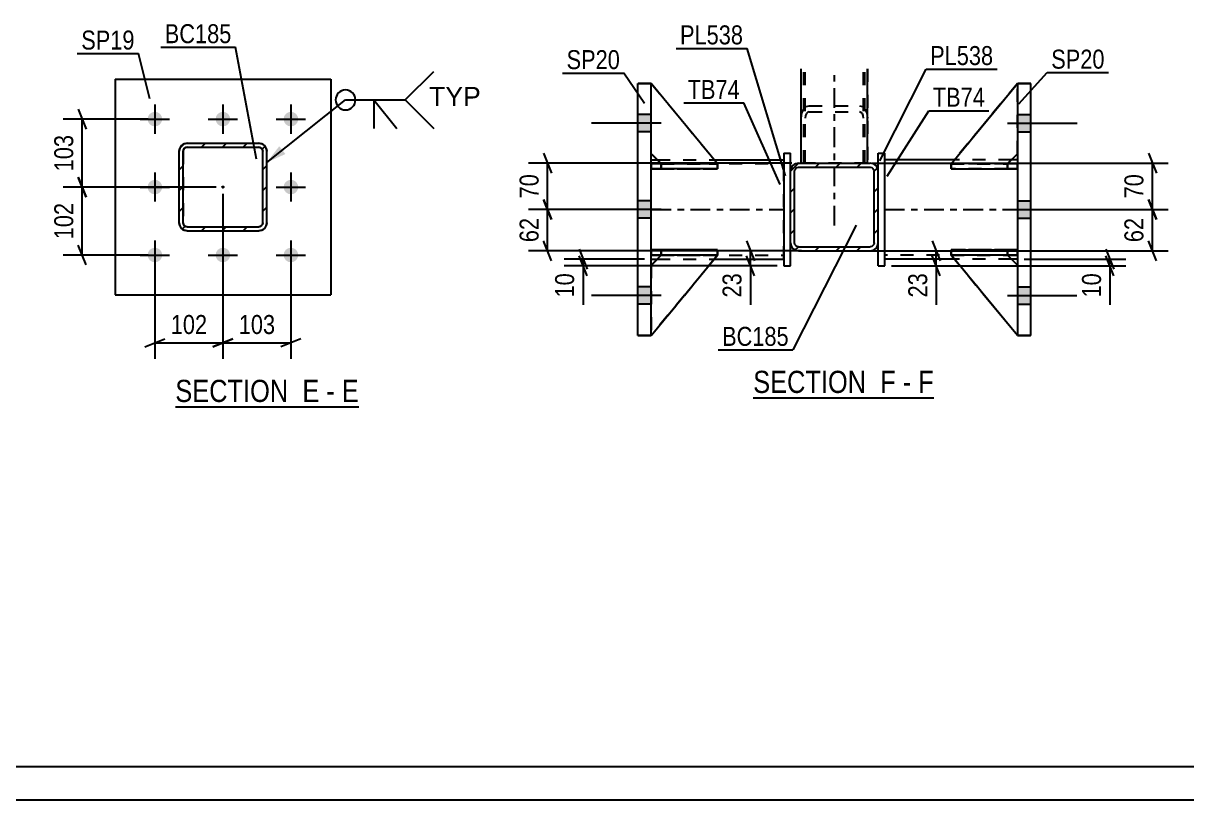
# Model space of a CAD drawing. Header units: millimetres. Extents: x -86 to 755, y -439 to 155.
# Drawn here: x 133.4 to 308.7, y -439.4 to -322.3 of the extents above; entities that cross this region are included whole.
import ezdxf

# ---------------------------------------------------------------- set-up
doc = ezdxf.new("R2010")
doc.units = ezdxf.units.MM
doc.linetypes.add('DXK_LINE_DOT2', pattern=[3.9198, 1.9599, -1.9599])
doc.linetypes.add('DXK_LINE_DOT3', pattern=[5.9187, 2.979, -0.9799, 0.9799, -0.9799])
doc.styles.add('Arial', font='ARIAL.TTF', dxfattribs={"height": 0.2})
doc.styles.add('Arial Narrow', font='ARIALN.TTF', dxfattribs={"height": 0.2})

# ---------------------------------------------------------------- blocks, each defined once
blk = doc.blocks.new('Unknown-814185138-18 - 1252')
at = {"color": 6, "linetype": 'Continuous'}
blk.add_line((243.4, -378.81), (270.61, -378.81), dxfattribs=at)
at = {"color": 0, "linetype": 'Continuous'}
for points in [[(261.5, -378.06), (261.5, -374.56), (243.4, -374.56), (243.4, -378.06)], [(264.9, -378.06), (264.9, -374.56), (262.55, -374.56), (262.55, -378.06)], [(267.22, -378.06), (267.22, -374.56), (265.95, -374.56), (265.95, -378.06)], [(270.61, -378.06), (270.61, -374.56), (268.27, -374.56), (268.27, -378.06)]]:
    blk.add_wipeout(points, dxfattribs=at)
at = {"color": 7, "linetype": 'Continuous', "style": 'Arial Narrow'}
for s, p in [('SECTION ', (243.4, -378.06)), ('F', (262.55, -378.06)), ('F', (268.27, -378.06)), ('-', (265.95, -378.06))]:
    blk.add_text(s, height=3.34, dxfattribs=at).set_placement(p)
blk = doc.blocks.new('Unknown-814185138-1135')
at = {"color": 5, "linetype": 'Continuous'}
for p, q in [((-80.91, -434.41), (750.09, -434.41)), ((-85.91, -439.41), (755.09, -439.41))]:
    blk.add_line(p, q, dxfattribs=at)
blk = doc.blocks.new('Unknown-814185138-14 - 12741')
at = {"color": 6, "linetype": 'Continuous'}
blk.add_line((156.3, -380.17), (183.94, -380.17), dxfattribs=at)
at = {"color": 0, "linetype": 'Continuous'}
for points in [[(174.4, -379.42), (174.4, -375.92), (156.3, -375.92), (156.3, -379.42)], [(178.01, -379.42), (178.01, -375.92), (175.45, -375.92), (175.45, -379.42)], [(180.34, -379.42), (180.34, -375.92), (179.06, -375.92), (179.06, -379.42)], [(183.94, -379.42), (183.94, -375.92), (181.39, -375.92), (181.39, -379.42)]]:
    blk.add_wipeout(points, dxfattribs=at)
at = {"color": 7, "linetype": 'Continuous', "style": 'Arial Narrow'}
for s, p in [('SECTION ', (156.3, -379.42)), ('E', (175.45, -379.42)), ('E', (181.39, -379.42)), ('-', (179.06, -379.42))]:
    blk.add_text(s, height=3.34, dxfattribs=at).set_placement(p)
blk = doc.blocks.new('Part-814185138-1333 - 1252')
at = {"color": 7, "linetype": 'DXK_LINE_DOT2'}
for p, q in [((283.23, -331.38), (273.23, -343.49)), ((273.23, -343.49), (283.23, -331.38)), ((283.23, -341.99), (283.23, -331.38)), ((273.23, -343.49), (281.73, -343.49)), ((273.23, -343.49), (273.23, -343.49)), ((281.73, -343.49), (273.23, -343.49)), ((281.73, -343.49), (283.23, -341.99)), ((281.73, -343.49), (283.23, -341.99)), ((281.73, -343.49), (281.73, -343.49))]:
    blk.add_line(p, q, dxfattribs=at)
blk = doc.blocks.new('Bolt-814185138-1442 - 1252')
at = {"linetype": 'Continuous'}
for points in [[(285.23, -338.68), (285.23, -336.08), (283.23, -336.08), (283.23, -338.68)], [(285.23, -338.68), (285.23, -336.08), (283.23, -336.08), (283.23, -338.68)], [(285.23, -338.68), (285.23, -336.08), (283.23, -336.08), (283.23, -338.68)], [(285.23, -351.68), (285.23, -349.08), (283.23, -349.08), (283.23, -351.68)], [(285.23, -351.68), (285.23, -349.08), (283.23, -349.08), (283.23, -351.68)], [(285.23, -364.68), (285.23, -362.08), (283.23, -362.08), (283.23, -364.68)], [(285.23, -364.68), (285.23, -362.08), (283.23, -362.08), (283.23, -364.68)], [(285.23, -364.68), (285.23, -362.08), (283.23, -362.08), (283.23, -364.68)]]:
    blk.add_hatch(color=1, dxfattribs=at).paths.add_polyline_path(points)
at = {"color": 1, "linetype": 'Continuous'}
for p, q in [((283.23, -336.08), (285.23, -336.08)), ((283.23, -336.08), (285.23, -336.08)), ((283.23, -336.08), (285.23, -336.08)), ((281.73, -337.38), (292.23, -337.38)), ((281.73, -337.38), (292.23, -337.38)), ((281.73, -337.38), (292.23, -337.38)), ((283.23, -338.68), (285.23, -338.68)), ((283.23, -338.68), (285.23, -338.68)), ((283.23, -338.68), (285.23, -338.68)), ((281.73, -350.38), (292.23, -350.38)), ((281.73, -350.38), (292.23, -350.38)), ((283.23, -349.08), (285.23, -349.08)), ((283.23, -349.08), (285.23, -349.08)), ((283.23, -351.68), (285.23, -351.68)), ((283.23, -351.68), (285.23, -351.68)), ((283.23, -362.08), (285.23, -362.08)), ((283.23, -362.08), (285.23, -362.08)), ((283.23, -362.08), (285.23, -362.08)), ((281.73, -363.38), (292.23, -363.38)), ((281.73, -363.38), (292.23, -363.38)), ((281.73, -363.38), (292.23, -363.38)), ((283.23, -364.68), (285.23, -364.68)), ((283.23, -364.68), (285.23, -364.68)), ((283.23, -364.68), (285.23, -364.68))]:
    blk.add_line(p, q, dxfattribs=at)
blk = doc.blocks.new('Part-814185138-1257 - 1252')
at = {"color": 7, "linetype": 'DXK_LINE_DOT2'}
for p, q in [((250.63, -343.42), (250.63, -329.17)), ((251.03, -343.42), (251.03, -329.17)), ((260.23, -343.42), (260.23, -329.17)), ((260.63, -329.17), (260.63, -343.42)), ((260.63, -343.42), (250.63, -343.42))]:
    blk.add_line(p, q, dxfattribs=at)
at = {"color": 7, "linetype": 'DXK_LINE_DOT3'}
blk.add_line((255.63, -352.81), (255.63, -329.17), dxfattribs=at)
blk = doc.blocks.new('Part-814185138-1329 - 1252')
at = {"color": 2, "linetype": 'Continuous'}
for p, q in [((228.03, -342.88), (228.92, -342.88)), ((237.53, -342.88), (248.03, -342.88)), ((228.03, -357.88), (228.94, -357.88)), ((237.54, -357.88), (248.03, -357.88))]:
    blk.add_line(p, q, dxfattribs=at)
at = {"color": 7, "linetype": 'DXK_LINE_DOT2'}
for p, q in [((228.03, -357.88), (228.03, -342.88)), ((228.03, -343.48), (248.03, -343.48)), ((228.92, -342.88), (237.53, -342.88)), ((248.03, -357.88), (248.03, -342.88)), ((228.03, -357.28), (248.03, -357.28)), ((228.94, -357.88), (237.54, -357.88))]:
    blk.add_line(p, q, dxfattribs=at)
at = {"color": 7, "linetype": 'DXK_LINE_DOT3'}
blk.add_line((228.03, -350.38), (248.03, -350.38), dxfattribs=at)
blk = doc.blocks.new('Part-814185138-1258 - 1252')
at = {"color": 2, "linetype": 'Continuous'}
for p, q in [((250.63, -343.42), (250.63, -329.17)), ((260.63, -343.42), (260.63, -329.17))]:
    blk.add_line(p, q, dxfattribs=at)
at = {"color": 7, "linetype": 'DXK_LINE_DOT2'}
for p, q in [((251.23, -343.42), (251.23, -329.17)), ((260.03, -343.42), (260.03, -329.17)), ((250.98, -335.29), (251.37, -334.88)), ((251.37, -334.88), (251.83, -334.74)), ((251.83, -334.74), (259.43, -334.74)), ((259.43, -334.74), (259.89, -334.88)), ((259.89, -334.88), (260.28, -335.29)), ((250.63, -336.6), (250.72, -335.89)), ((250.72, -335.89), (250.98, -335.29)), ((251.28, -336.24), (251.23, -336.6)), ((251.41, -335.94), (251.28, -336.24)), ((251.6, -335.74), (251.41, -335.94)), ((251.83, -335.67), (251.6, -335.74)), ((251.83, -335.67), (259.43, -335.67)), ((259.66, -335.74), (259.43, -335.67)), ((259.85, -335.94), (259.66, -335.74)), ((259.98, -336.24), (259.85, -335.94)), ((260.03, -336.6), (259.98, -336.24)), ((260.28, -335.29), (260.54, -335.89)), ((260.54, -335.89), (260.63, -336.6)), ((260.63, -343.42), (250.63, -343.42))]:
    blk.add_line(p, q, dxfattribs=at)
blk = doc.blocks.new('Bolt-814185138-1443 - 1252')
at = {"linetype": 'Continuous'}
for points in [[(228.03, -338.68), (228.03, -336.08), (226.03, -336.08), (226.03, -338.68)], [(228.03, -338.68), (228.03, -336.08), (226.03, -336.08), (226.03, -338.68)], [(228.03, -338.68), (228.03, -336.08), (226.03, -336.08), (226.03, -338.68)], [(228.03, -351.68), (228.03, -349.08), (226.03, -349.08), (226.03, -351.68)], [(228.03, -351.68), (228.03, -349.08), (226.03, -349.08), (226.03, -351.68)], [(228.03, -364.68), (228.03, -362.08), (226.03, -362.08), (226.03, -364.68)], [(228.03, -364.68), (228.03, -362.08), (226.03, -362.08), (226.03, -364.68)], [(228.03, -364.68), (228.03, -362.08), (226.03, -362.08), (226.03, -364.68)]]:
    blk.add_hatch(color=1, dxfattribs=at).paths.add_polyline_path(points)
at = {"color": 1, "linetype": 'Continuous'}
for p, q in [((228.03, -336.08), (226.03, -336.08)), ((228.03, -336.08), (226.03, -336.08)), ((228.03, -336.08), (226.03, -336.08)), ((229.53, -337.38), (219.03, -337.38)), ((229.53, -337.38), (219.03, -337.38)), ((229.53, -337.38), (219.03, -337.38)), ((228.03, -338.68), (226.03, -338.68)), ((228.03, -338.68), (226.03, -338.68)), ((228.03, -338.68), (226.03, -338.68)), ((229.53, -350.38), (219.03, -350.38)), ((229.53, -350.38), (219.03, -350.38)), ((228.03, -349.08), (226.03, -349.08)), ((228.03, -349.08), (226.03, -349.08)), ((228.03, -351.68), (226.03, -351.68)), ((228.03, -351.68), (226.03, -351.68)), ((228.03, -362.08), (226.03, -362.08)), ((228.03, -362.08), (226.03, -362.08)), ((228.03, -362.08), (226.03, -362.08)), ((229.53, -363.38), (219.03, -363.38)), ((229.53, -363.38), (219.03, -363.38)), ((229.53, -363.38), (219.03, -363.38)), ((228.03, -364.68), (226.03, -364.68)), ((228.03, -364.68), (226.03, -364.68)), ((228.03, -364.68), (226.03, -364.68))]:
    blk.add_line(p, q, dxfattribs=at)
blk = doc.blocks.new('Part-814185138-1283 - 1252')
at = {"linetype": 'Continuous'}
h = blk.add_hatch(dxfattribs=at)
h.set_pattern_fill('', scale=0.7, style=0, pattern_type=0)
h.set_pattern_definition([(45, (250.2302, -343.4165), (-1.57154, 1.57154), [])])
h.paths.add_polyline_path([(261.03, -343.42), (250.23, -343.42), (249.77, -343.51), (249.38, -343.77), (249.12, -344.16), (249.03, -344.62), (249.03, -355.42), (249.12, -355.88), (249.38, -356.27), (249.77, -356.53), (250.23, -356.62), (261.03, -356.62), (261.49, -356.53), (261.88, -356.27), (262.14, -355.88), (262.23, -355.42), (262.23, -344.62), (262.14, -344.16), (261.88, -343.77), (261.49, -343.51)])
h.paths.add_polyline_path([(261.58, -344.39), (261.63, -344.62), (261.63, -355.42), (261.58, -355.65), (261.45, -355.84), (261.26, -355.97), (261.03, -356.02), (250.23, -356.02), (250, -355.97), (249.81, -355.84), (249.68, -355.65), (249.63, -355.42), (249.63, -344.62), (249.68, -344.39), (249.81, -344.19), (250, -344.06), (250.23, -344.02), (261.03, -344.02), (261.26, -344.06), (261.45, -344.19)])
at = {"color": 2, "linetype": 'Continuous'}
for p, q in [((250.23, -343.42), (249.77, -343.51)), ((250.23, -343.42), (250.23, -343.42)), ((250.23, -343.42), (261.03, -343.42)), ((261.03, -343.42), (261.03, -343.42)), ((261.49, -343.51), (261.03, -343.42)), ((249.12, -344.16), (249.03, -344.62)), ((249.03, -344.62), (249.03, -344.62)), ((249.03, -355.42), (249.03, -344.62)), ((249.63, -344.62), (249.68, -344.39)), ((249.63, -344.62), (249.63, -344.62)), ((249.63, -355.42), (249.63, -344.62)), ((249.68, -344.39), (249.81, -344.19)), ((249.81, -344.19), (250, -344.06)), ((250, -344.06), (250.23, -344.02)), ((250.23, -344.02), (250.23, -344.02)), ((250.23, -344.02), (261.03, -344.02)), ((261.03, -344.02), (261.03, -344.02)), ((261.03, -344.02), (261.26, -344.06)), ((261.26, -344.06), (261.45, -344.19)), ((261.45, -344.19), (261.58, -344.39)), ((261.58, -344.39), (261.63, -344.62)), ((261.63, -344.62), (261.63, -344.62)), ((261.63, -355.42), (261.63, -344.62)), ((262.23, -344.62), (262.14, -344.16)), ((262.23, -344.62), (262.23, -344.62)), ((262.23, -355.42), (262.23, -344.62)), ((249.03, -355.42), (249.03, -355.42)), ((249.03, -355.42), (249.12, -355.88)), ((249.63, -355.42), (249.63, -355.42)), ((249.68, -355.65), (249.63, -355.42)), ((249.81, -355.84), (249.68, -355.65)), ((250, -355.97), (249.81, -355.84)), ((250.23, -356.02), (250, -355.97)), ((261.26, -355.97), (261.03, -356.02)), ((261.45, -355.84), (261.26, -355.97)), ((261.58, -355.65), (261.45, -355.84)), ((261.63, -355.42), (261.58, -355.65)), ((261.63, -355.42), (261.63, -355.42)), ((262.14, -355.88), (262.23, -355.42)), ((262.23, -355.42), (262.23, -355.42)), ((249.77, -356.53), (250.23, -356.62)), ((250.23, -356.02), (250.23, -356.02)), ((250.23, -356.02), (261.03, -356.02)), ((250.23, -356.62), (250.23, -356.62)), ((250.23, -356.62), (261.03, -356.62)), ((261.03, -356.02), (261.03, -356.02)), ((261.03, -356.62), (261.49, -356.53)), ((261.03, -356.62), (261.03, -356.62))]:
    blk.add_line(p, q, dxfattribs=at)
at = {"color": 7, "linetype": 'DXK_LINE_DOT3'}
blk.add_line((255.63, -350.02), (255.63, -350.02), dxfattribs=at)
at = {"color": 2, "linetype": 'Continuous'}
for centre, start, end in [((250.23, -344.62), 112.5, 157.5), ((261.03, -344.62), 22.5, 67.5), ((250.23, -355.42), 202.5, 247.5), ((261.03, -355.42), 292.5, 337.5)]:
    blk.add_arc(centre, 1.2, start, end, dxfattribs=at)
blk = doc.blocks.new('Part-814185138-1304 - 1252')
at = {"color": 2, "linetype": 'Continuous'}
for p, q in [((273.73, -342.88), (263.23, -342.88)), ((283.23, -342.88), (282.34, -342.88)), ((273.72, -357.88), (263.23, -357.88)), ((283.23, -357.88), (282.32, -357.88))]:
    blk.add_line(p, q, dxfattribs=at)
at = {"color": 7, "linetype": 'DXK_LINE_DOT2'}
for p, q in [((263.23, -357.88), (263.23, -342.88)), ((283.23, -343.48), (263.23, -343.48)), ((282.34, -342.88), (273.73, -342.88)), ((283.23, -342.88), (283.23, -357.88)), ((283.23, -357.28), (263.23, -357.28)), ((282.32, -357.88), (273.72, -357.88))]:
    blk.add_line(p, q, dxfattribs=at)
at = {"color": 7, "linetype": 'DXK_LINE_DOT3'}
blk.add_line((263.23, -350.38), (283.23, -350.38), dxfattribs=at)
blk = doc.blocks.new('Part-814185138-1319 - 1252')
at = {"color": 2, "linetype": 'Continuous'}
for p, q in [((262.23, -341.88), (263.23, -341.88)), ((262.23, -344.62), (262.23, -341.88)), ((263.23, -358.88), (263.23, -341.88)), ((262.23, -358.88), (262.23, -355.42)), ((262.23, -358.88), (263.23, -358.88))]:
    blk.add_line(p, q, dxfattribs=at)
at = {"color": 7, "linetype": 'DXK_LINE_DOT2'}
for p, q in [((262.23, -341.88), (263.23, -341.88)), ((262.23, -355.42), (262.23, -344.62)), ((262.23, -358.88), (263.23, -358.88))]:
    blk.add_line(p, q, dxfattribs=at)
blk = doc.blocks.new('Part-814185138-1324 - 1252')
at = {"color": 2, "linetype": 'Continuous'}
for p, q in [((248.03, -341.88), (249.03, -341.88)), ((248.03, -341.88), (248.03, -358.88)), ((249.03, -344.62), (249.03, -341.88)), ((249.03, -358.88), (249.03, -355.42)), ((248.03, -358.88), (249.03, -358.88))]:
    blk.add_line(p, q, dxfattribs=at)
at = {"color": 7, "linetype": 'DXK_LINE_DOT2'}
for p, q in [((248.03, -341.88), (249.03, -341.88)), ((249.03, -355.42), (249.03, -344.62)), ((248.03, -358.88), (249.03, -358.88))]:
    blk.add_line(p, q, dxfattribs=at)
blk = doc.blocks.new('Part-814185138-1330 - 1252')
at = {"color": 2, "linetype": 'Continuous'}
for p, q in [((273.23, -357.29), (273.23, -357.29)), ((281.73, -357.29), (273.23, -357.29)), ((283.23, -369.38), (273.23, -357.29)), ((281.73, -357.29), (281.73, -357.29)), ((281.73, -357.29), (283.23, -358.79))]:
    blk.add_line(p, q, dxfattribs=at)
at = {"color": 7, "linetype": 'DXK_LINE_DOT2'}
for p, q in [((273.23, -357.29), (281.73, -357.29)), ((283.23, -369.38), (273.23, -357.29)), ((281.73, -357.29), (283.23, -358.79)), ((283.23, -358.79), (283.23, -369.38))]:
    blk.add_line(p, q, dxfattribs=at)
blk = doc.blocks.new('Part-814185138-1331 - 1252')
at = {"color": 7, "linetype": 'DXK_LINE_DOT2'}
for p, q in [((273.23, -357.29), (281.73, -357.29)), ((283.23, -369.38), (273.23, -357.29)), ((273.23, -357.29), (273.23, -357.29)), ((281.73, -357.29), (273.23, -357.29)), ((273.23, -357.29), (283.23, -369.38)), ((281.73, -357.29), (283.23, -358.79)), ((281.73, -357.29), (281.73, -357.29)), ((283.23, -358.79), (281.73, -357.29)), ((283.23, -358.79), (283.23, -369.38))]:
    blk.add_line(p, q, dxfattribs=at)
blk = doc.blocks.new('Part-814185138-1332 - 1252')
at = {"color": 2, "linetype": 'Continuous'}
for p, q in [((273.23, -343.49), (283.23, -331.38)), ((283.23, -331.38), (283.23, -331.38)), ((274.48, -343.49), (273.23, -343.49)), ((273.23, -343.49), (273.23, -343.49)), ((281.74, -343.48), (283.23, -341.99))]:
    blk.add_line(p, q, dxfattribs=at)
at = {"color": 7, "linetype": 'DXK_LINE_DOT2'}
for p, q in [((283.23, -331.38), (273.23, -343.49)), ((283.23, -331.38), (283.23, -331.38)), ((283.23, -341.99), (283.23, -331.38)), ((281.73, -343.49), (273.23, -343.49)), ((281.73, -343.49), (274.48, -343.49)), ((281.73, -343.49), (283.23, -341.99)), ((281.73, -343.49), (281.74, -343.48)), ((281.73, -343.49), (281.73, -343.49))]:
    blk.add_line(p, q, dxfattribs=at)
blk = doc.blocks.new('Part-814185138-1334 - 1252')
at = {"color": 7, "linetype": 'DXK_LINE_DOT2'}
for p, q in [((273.23, -357.28), (273.23, -356.48)), ((273.23, -356.48), (281.73, -356.48)), ((283.23, -356.48), (273.23, -356.48)), ((281.73, -357.28), (273.23, -357.28)), ((273.23, -357.28), (283.23, -357.28)), ((281.73, -357.28), (281.73, -356.48)), ((281.73, -356.48), (283.23, -356.48)), ((283.23, -357.28), (281.73, -357.28)), ((283.23, -357.28), (283.23, -356.48)), ((283.23, -357.28), (283.23, -356.48)), ((283.23, -356.48), (283.23, -356.48)), ((283.23, -357.28), (283.23, -357.28))]:
    blk.add_line(p, q, dxfattribs=at)
blk = doc.blocks.new('Part-814185138-1335 - 1252')
at = {"color": 7, "linetype": 'DXK_LINE_DOT2'}
for p, q in [((273.23, -344.28), (273.23, -343.48)), ((273.23, -343.48), (281.73, -343.48)), ((283.23, -343.48), (273.23, -343.48)), ((281.73, -344.28), (281.73, -343.48)), ((281.73, -343.48), (283.23, -343.48)), ((283.23, -344.28), (283.23, -343.48)), ((283.23, -344.28), (283.23, -343.48)), ((283.23, -343.48), (283.23, -343.48)), ((281.73, -344.28), (273.23, -344.28)), ((273.23, -344.28), (283.23, -344.28)), ((283.23, -344.28), (281.73, -344.28)), ((283.23, -344.28), (283.23, -344.28))]:
    blk.add_line(p, q, dxfattribs=at)
blk = doc.blocks.new('Part-814185138-1336 - 1252')
at = {"color": 2, "linetype": 'Continuous'}
for p, q in [((273.23, -356.48), (283.23, -356.48)), ((273.23, -356.48), (273.23, -357.28)), ((283.23, -357.28), (273.23, -357.28)), ((283.23, -356.48), (283.23, -356.48)), ((283.23, -357.28), (283.23, -356.48))]:
    blk.add_line(p, q, dxfattribs=at)
at = {"color": 7, "linetype": 'DXK_LINE_DOT2'}
for p, q in [((281.73, -356.48), (273.23, -356.48)), ((273.23, -357.28), (281.73, -357.28)), ((283.23, -356.48), (281.73, -356.48)), ((281.73, -356.48), (281.73, -357.28)), ((281.73, -357.28), (283.23, -357.28)), ((283.23, -356.48), (283.23, -356.48))]:
    blk.add_line(p, q, dxfattribs=at)
blk = doc.blocks.new('Part-814185138-1337 - 1252')
at = {"color": 2, "linetype": 'Continuous'}
for p, q in [((273.24, -343.48), (273.23, -343.48)), ((273.23, -343.48), (273.23, -344.28)), ((283.23, -343.48), (274.48, -343.48)), ((283.23, -343.48), (283.23, -343.48)), ((283.23, -343.48), (283.23, -344.28)), ((273.23, -344.28), (283.23, -344.28))]:
    blk.add_line(p, q, dxfattribs=at)
at = {"color": 7, "linetype": 'DXK_LINE_DOT2'}
for p, q in [((274.48, -343.48), (273.24, -343.48)), ((281.73, -343.48), (273.24, -343.48)), ((281.73, -343.48), (283.23, -343.48)), ((281.73, -343.48), (281.73, -344.28)), ((283.23, -343.48), (283.23, -343.48)), ((273.23, -344.28), (281.73, -344.28)), ((281.73, -344.28), (283.23, -344.28))]:
    blk.add_line(p, q, dxfattribs=at)
blk = doc.blocks.new('Part-814185138-1338 - 1252')
at = {"color": 2, "linetype": 'Continuous'}
for p, q in [((229.53, -357.29), (228.03, -358.79)), ((228.03, -369.38), (238.03, -357.29)), ((238.03, -357.29), (229.53, -357.29)), ((229.53, -357.29), (229.53, -357.29)), ((238.03, -357.29), (238.03, -357.29))]:
    blk.add_line(p, q, dxfattribs=at)
at = {"color": 7, "linetype": 'DXK_LINE_DOT2'}
for p, q in [((228.03, -358.79), (229.53, -357.29)), ((228.03, -369.38), (238.03, -357.29)), ((229.53, -357.29), (238.03, -357.29)), ((228.03, -358.79), (228.03, -369.38))]:
    blk.add_line(p, q, dxfattribs=at)
blk = doc.blocks.new('Part-814185138-1339 - 1252')
at = {"color": 7, "linetype": 'DXK_LINE_DOT2'}
for p, q in [((229.53, -357.29), (228.03, -358.79)), ((228.03, -369.38), (238.03, -357.29)), ((228.03, -358.79), (229.53, -357.29)), ((238.03, -357.29), (228.03, -369.38)), ((238.03, -357.29), (229.53, -357.29)), ((229.53, -357.29), (229.53, -357.29)), ((229.53, -357.29), (238.03, -357.29)), ((238.03, -357.29), (238.03, -357.29)), ((228.03, -358.79), (228.03, -369.38))]:
    blk.add_line(p, q, dxfattribs=at)
blk = doc.blocks.new('Part-814185138-1340 - 1252')
at = {"color": 2, "linetype": 'Continuous'}
for p, q in [((228.03, -331.38), (228.03, -331.38)), ((238.03, -343.49), (228.03, -331.38)), ((229.52, -343.48), (228.03, -341.99)), ((236.78, -343.49), (238.03, -343.49)), ((238.03, -343.49), (238.03, -343.49))]:
    blk.add_line(p, q, dxfattribs=at)
at = {"color": 7, "linetype": 'DXK_LINE_DOT2'}
for p, q in [((228.03, -331.38), (238.03, -343.49)), ((228.03, -331.38), (228.03, -331.38)), ((228.03, -341.99), (228.03, -331.38)), ((229.53, -343.49), (228.03, -341.99)), ((229.53, -343.49), (229.52, -343.48)), ((238.03, -343.49), (229.53, -343.49)), ((229.53, -343.49), (229.53, -343.49)), ((229.53, -343.49), (236.78, -343.49))]:
    blk.add_line(p, q, dxfattribs=at)
blk = doc.blocks.new('Part-814185138-1341 - 1252')
at = {"color": 7, "linetype": 'DXK_LINE_DOT2'}
for p, q in [((228.03, -341.99), (228.03, -331.38)), ((228.03, -331.38), (238.03, -343.49)), ((228.03, -331.38), (238.03, -343.49)), ((229.53, -343.49), (228.03, -341.99)), ((229.53, -343.49), (228.03, -341.99)), ((238.03, -343.49), (229.53, -343.49)), ((229.53, -343.49), (229.53, -343.49)), ((229.53, -343.49), (238.03, -343.49)), ((238.03, -343.49), (238.03, -343.49))]:
    blk.add_line(p, q, dxfattribs=at)
blk = doc.blocks.new('Part-814185138-1342 - 1252')
at = {"color": 7, "linetype": 'DXK_LINE_DOT2'}
for p, q in [((228.03, -356.48), (229.53, -356.48)), ((238.03, -356.48), (228.03, -356.48)), ((228.03, -356.48), (228.03, -356.48)), ((228.03, -356.48), (228.03, -357.28)), ((228.03, -356.48), (228.03, -357.28)), ((229.53, -357.28), (228.03, -357.28)), ((228.03, -357.28), (238.03, -357.28)), ((228.03, -357.28), (228.03, -357.28)), ((229.53, -356.48), (238.03, -356.48)), ((229.53, -356.48), (229.53, -357.28)), ((238.03, -357.28), (229.53, -357.28)), ((238.03, -356.48), (238.03, -357.28))]:
    blk.add_line(p, q, dxfattribs=at)
blk = doc.blocks.new('Part-814185138-1343 - 1252')
at = {"color": 7, "linetype": 'DXK_LINE_DOT2'}
for p, q in [((228.03, -343.48), (229.53, -343.48)), ((238.03, -343.48), (228.03, -343.48)), ((228.03, -343.48), (228.03, -343.48)), ((228.03, -343.48), (228.03, -344.28)), ((228.03, -343.48), (228.03, -344.28)), ((229.53, -343.48), (238.03, -343.48)), ((229.53, -343.48), (229.53, -344.28)), ((238.03, -343.48), (238.03, -344.28)), ((229.53, -344.28), (228.03, -344.28)), ((228.03, -344.28), (238.03, -344.28)), ((228.03, -344.28), (228.03, -344.28)), ((238.03, -344.28), (229.53, -344.28))]:
    blk.add_line(p, q, dxfattribs=at)
blk = doc.blocks.new('Part-814185138-1344 - 1252')
at = {"color": 2, "linetype": 'Continuous'}
for p, q in [((228.03, -357.28), (228.03, -356.48)), ((238.03, -356.48), (228.03, -356.48)), ((238.03, -357.28), (228.03, -357.28)), ((228.03, -357.28), (228.03, -357.28)), ((238.03, -357.28), (238.03, -356.48))]:
    blk.add_line(p, q, dxfattribs=at)
at = {"color": 7, "linetype": 'DXK_LINE_DOT2'}
for p, q in [((229.53, -356.48), (228.03, -356.48)), ((228.03, -357.28), (229.53, -357.28)), ((229.53, -357.28), (229.53, -356.48)), ((238.03, -356.48), (229.53, -356.48)), ((229.53, -357.28), (238.03, -357.28))]:
    blk.add_line(p, q, dxfattribs=at)
blk = doc.blocks.new('Part-814185138-1345 - 1252')
at = {"color": 2, "linetype": 'Continuous'}
for p, q in [((228.03, -344.28), (228.03, -343.48)), ((228.03, -343.48), (236.78, -343.48)), ((238.03, -343.48), (238.02, -343.48)), ((238.03, -344.28), (238.03, -343.48)), ((238.03, -344.28), (228.03, -344.28)), ((228.03, -344.28), (228.03, -344.28))]:
    blk.add_line(p, q, dxfattribs=at)
at = {"color": 7, "linetype": 'DXK_LINE_DOT2'}
for p, q in [((229.53, -343.48), (228.03, -343.48)), ((229.53, -344.28), (229.53, -343.48)), ((229.53, -343.48), (238.02, -343.48)), ((228.03, -344.28), (229.53, -344.28)), ((229.53, -344.28), (238.03, -344.28))]:
    blk.add_line(p, q, dxfattribs=at)
blk = doc.blocks.new('Part-814185138-1360 - 1252')
at = {"color": 2, "linetype": 'Continuous'}
for p, q in [((283.23, -331.38), (285.23, -331.38)), ((283.23, -331.38), (283.23, -331.38)), ((283.23, -331.38), (283.23, -369.38)), ((285.23, -331.38), (285.23, -331.38)), ((285.23, -369.38), (285.23, -331.38)), ((285.23, -369.38), (283.23, -369.38))]:
    blk.add_line(p, q, dxfattribs=at)
at = {"color": 7, "linetype": 'DXK_LINE_DOT2'}
for p, q in [((285.23, -331.38), (283.23, -331.38)), ((283.23, -369.38), (283.23, -369.38)), ((283.23, -369.38), (285.23, -369.38)), ((285.23, -369.38), (285.23, -369.38))]:
    blk.add_line(p, q, dxfattribs=at)
blk = doc.blocks.new('Part-814185138-1365 - 1252')
at = {"color": 2, "linetype": 'Continuous'}
for p, q in [((226.03, -331.38), (226.03, -331.38)), ((226.03, -331.38), (228.03, -331.38)), ((226.03, -369.38), (226.03, -331.38)), ((228.03, -331.38), (228.03, -331.38)), ((228.03, -369.38), (228.03, -331.38)), ((228.03, -369.38), (226.03, -369.38))]:
    blk.add_line(p, q, dxfattribs=at)
at = {"color": 7, "linetype": 'DXK_LINE_DOT2'}
for p, q in [((228.03, -331.38), (226.03, -331.38)), ((226.03, -369.38), (226.03, -369.38)), ((226.03, -369.38), (228.03, -369.38)), ((228.03, -369.38), (228.03, -369.38))]:
    blk.add_line(p, q, dxfattribs=at)
blk = doc.blocks.new('Bolt-814185138-12862 - 12741')
at = {"linetype": 'Continuous'}
for points in [[(153.22, -335.66, -1), (153.22, -337.86, -1)], [(163.47, -335.66, -1), (163.47, -337.86, -1)], [(173.72, -335.66, -1), (173.72, -337.86, -1)], [(153.22, -345.91, -1), (153.22, -348.11, -1)], [(173.72, -345.91, -1), (173.72, -348.11, -1)], [(153.22, -356.16, -1), (153.22, -358.36, -1)], [(163.47, -356.16, -1), (163.47, -358.36, -1)], [(173.72, -356.16, -1), (173.72, -358.36, -1)]]:
    blk.add_hatch(color=1, dxfattribs=at).paths.add_polyline_path(points)
at = {"color": 1, "linetype": 'Continuous'}
for p, q in [((153.22, -334.56), (153.22, -338.96)), ((163.47, -334.56), (163.47, -338.96)), ((173.72, -334.56), (173.72, -338.96)), ((151.02, -336.76), (155.42, -336.76)), ((161.27, -336.76), (165.67, -336.76)), ((171.52, -336.76), (175.92, -336.76)), ((153.22, -344.81), (153.22, -349.21)), ((173.72, -344.81), (173.72, -349.21)), ((151.02, -347.01), (155.42, -347.01)), ((171.52, -347.01), (175.92, -347.01)), ((153.22, -355.06), (153.22, -359.46)), ((163.47, -355.06), (163.47, -359.46)), ((173.72, -355.06), (173.72, -359.46)), ((151.02, -357.26), (155.42, -357.26)), ((161.27, -357.26), (165.67, -357.26)), ((171.52, -357.26), (175.92, -357.26))]:
    blk.add_line(p, q, dxfattribs=at)
blk = doc.blocks.new('Part-814185138-12755 - 12741')
at = {"linetype": 'Continuous'}
h = blk.add_hatch(dxfattribs=at)
h.set_pattern_fill('', scale=0.7, style=0, pattern_type=0)
h.set_pattern_definition([(45, (157.6153, -340.501), (-1.57154, 1.57154), [])])
h.paths.add_polyline_path([(158.07, -340.41), (157.62, -340.5), (157.23, -340.76), (156.97, -341.15), (156.87, -341.61), (156.87, -352.41), (156.97, -352.87), (157.23, -353.26), (157.62, -353.52), (158.07, -353.61), (168.87, -353.61), (169.33, -353.52), (169.72, -353.26), (169.98, -352.87), (170.07, -352.41), (170.07, -341.61), (169.98, -341.15), (169.72, -340.76), (169.33, -340.5), (168.87, -340.41)])
h.paths.add_polyline_path([(168.87, -341.01), (169.1, -341.06), (169.3, -341.19), (169.43, -341.38), (169.47, -341.61), (169.47, -352.41), (169.43, -352.64), (169.3, -352.83), (169.1, -352.96), (168.87, -353.01), (158.07, -353.01), (157.84, -352.96), (157.65, -352.83), (157.52, -352.64), (157.47, -352.41), (157.47, -341.61), (157.52, -341.38), (157.65, -341.19), (157.84, -341.06), (158.07, -341.01)])
blk.add_hatch(color=30, dxfattribs=at).paths.add_polyline_path([(163.47, -347.11, -1), (163.47, -346.91, -1)])
at = {"color": 7, "linetype": 'DXK_LINE_DOT2'}
for p, q in [((156.87, -341.61), (156.97, -341.15)), ((156.87, -352.41), (156.87, -341.61)), ((157.52, -341.38), (157.47, -341.61)), ((157.47, -341.61), (157.47, -352.41)), ((157.65, -341.19), (157.52, -341.38)), ((157.62, -340.5), (158.07, -340.41)), ((157.84, -341.06), (157.65, -341.19)), ((158.07, -341.01), (157.84, -341.06)), ((158.07, -340.41), (168.87, -340.41)), ((158.07, -341.01), (168.87, -341.01)), ((168.87, -340.41), (169.33, -340.5)), ((169.1, -341.06), (168.87, -341.01)), ((169.3, -341.19), (169.1, -341.06)), ((169.43, -341.38), (169.3, -341.19)), ((169.47, -341.61), (169.43, -341.38)), ((169.47, -352.41), (169.47, -341.61)), ((169.98, -341.15), (170.07, -341.61)), ((170.07, -352.41), (170.07, -341.61)), ((156.97, -352.87), (156.87, -352.41)), ((157.47, -352.41), (157.52, -352.64)), ((169.43, -352.64), (169.47, -352.41)), ((170.07, -352.41), (169.98, -352.87)), ((157.52, -352.64), (157.65, -352.83)), ((158.07, -353.61), (157.62, -353.52)), ((157.65, -352.83), (157.84, -352.96)), ((157.84, -352.96), (158.07, -353.01)), ((158.07, -353.01), (168.87, -353.01)), ((158.07, -353.61), (168.87, -353.61)), ((168.87, -353.01), (169.1, -352.96)), ((169.33, -353.52), (168.87, -353.61)), ((169.1, -352.96), (169.3, -352.83)), ((169.3, -352.83), (169.43, -352.64))]:
    blk.add_line(p, q, dxfattribs=at)
at = {"color": 2, "linetype": 'Continuous'}
for p, q in [((156.97, -341.15), (156.87, -341.61)), ((156.87, -352.41), (156.87, -341.61)), ((157.47, -341.61), (157.52, -341.38)), ((157.47, -352.41), (157.47, -341.61)), ((157.52, -341.38), (157.65, -341.19)), ((158.07, -340.41), (157.62, -340.5)), ((157.65, -341.19), (157.84, -341.06)), ((157.84, -341.06), (158.07, -341.01)), ((158.07, -340.41), (168.87, -340.41)), ((158.07, -341.01), (168.87, -341.01)), ((169.33, -340.5), (168.87, -340.41)), ((168.87, -341.01), (169.1, -341.06)), ((169.1, -341.06), (169.3, -341.19)), ((169.3, -341.19), (169.43, -341.38)), ((169.43, -341.38), (169.47, -341.61)), ((169.47, -352.41), (169.47, -341.61)), ((170.07, -341.61), (169.98, -341.15)), ((170.07, -352.41), (170.07, -341.61)), ((156.87, -352.41), (156.97, -352.87)), ((157.52, -352.64), (157.47, -352.41)), ((169.47, -352.41), (169.43, -352.64)), ((169.98, -352.87), (170.07, -352.41)), ((157.65, -352.83), (157.52, -352.64)), ((157.62, -353.52), (158.07, -353.61)), ((157.84, -352.96), (157.65, -352.83)), ((158.07, -353.01), (157.84, -352.96)), ((158.07, -353.01), (168.87, -353.01)), ((158.07, -353.61), (168.87, -353.61)), ((169.1, -352.96), (168.87, -353.01)), ((168.87, -353.61), (169.33, -353.52)), ((169.3, -352.83), (169.1, -352.96)), ((169.43, -352.64), (169.3, -352.83))]:
    blk.add_line(p, q, dxfattribs=at)
at = {"color": 7, "linetype": 'DXK_LINE_DOT3'}
blk.add_line((163.47, -347.01), (163.47, -347.01), dxfattribs=at)
at = {"color": 30, "linetype": 'DXK_LINE_DOT3'}
blk.add_line((163.47, -347.01), (163.47, -347.01), dxfattribs=at)
at = {"color": 30, "linetype": 'Continuous'}
blk.add_circle((163.47, -347.01), 0.1, dxfattribs=at)
at = {"color": 7, "linetype": 'DXK_LINE_DOT2'}
for centre, start, end in [((158.07, -341.61), 112.5, 157.5), ((168.87, -341.61), 22.5, 67.5), ((158.07, -352.41), 202.5, 247.5), ((168.87, -352.41), 292.5, 337.5)]:
    blk.add_arc(centre, 1.2, start, end, dxfattribs=at)
at = {"color": 2, "linetype": 'Continuous'}
for centre, start, end in [((158.07, -341.61), 112.5, 157.5), ((168.87, -341.61), 22.5, 67.5), ((158.07, -352.41), 202.5, 247.5), ((168.87, -352.41), 292.5, 337.5)]:
    blk.add_arc(centre, 1.2, start, end, dxfattribs=at)
blk = doc.blocks.new('Part-814185138-12758 - 12741')
at = {"color": 2, "linetype": 'Continuous'}
for p, q in [((147.22, -330.76), (147.22, -363.26)), ((147.22, -330.76), (179.72, -330.76)), ((179.72, -330.76), (179.72, -363.26)), ((147.22, -363.26), (179.72, -363.26))]:
    blk.add_line(p, q, dxfattribs=at)
blk = doc.blocks.new('StraightDimension-814185138-1550 - 1252')
at = {"color": 7, "linetype": 'Continuous'}
for p, q in [((302.96, -341.92), (304.16, -344.92)), ((261.31, -343.42), (305.96, -343.42)), ((303.56, -350.38), (303.56, -343.42)), ((304.16, -351.88), (302.96, -348.88)), ((291.01, -350.38), (305.96, -350.38))]:
    blk.add_line(p, q, dxfattribs=at)
at = {"color": 0}
blk.add_wipeout([(302.81, -344.47), (298.61, -344.47), (298.61, -349.32), (302.81, -349.32)], dxfattribs=at)
at = {"color": 3, "style": 'Arial Narrow'}
blk.add_text('70', height=2.863, rotation=90.0002, dxfattribs=at).set_placement((302.21, -348.72))
blk = doc.blocks.new('StraightDimension-814185138-1577 - 1252')
at = {"color": 7, "linetype": 'Continuous'}
for p, q in [((217.15, -356.38), (218.35, -359.38)), ((218.35, -360.38), (217.15, -357.38)), ((227.03, -357.88), (214.9, -357.88)), ((247.03, -358.88), (214.9, -358.88)), ((217.75, -358.88), (217.75, -357.88))]:
    blk.add_line(p, q, dxfattribs=at)
at = {"color": 0}
blk.add_wipeout([(217, -359.4), (212.8, -359.4), (212.8, -364.26), (217, -364.26)], dxfattribs=at)
at = {"color": 7, "linetype": 'Continuous'}
blk.add_line((217.75, -358.88), (217.75, -364.78), dxfattribs=at)
blk.add_line((217.75, -358.88), (217.75, -364.78), dxfattribs=at)
at = {"color": 3, "style": 'Arial Narrow'}
blk.add_text('10', height=2.863, rotation=90.0002, dxfattribs=at).set_placement((216.4, -363.66))
blk = doc.blocks.new('StraightDimension-814185138-1496 - 1252')
at = {"color": 7, "linetype": 'Continuous'}
for p, q in [((211.8, -348.88), (213, -351.88)), ((219.78, -350.38), (209.55, -350.38)), ((212.4, -356.62), (212.4, -350.38)), ((213, -358.12), (211.8, -355.12)), ((249.23, -356.62), (209.55, -356.62))]:
    blk.add_line(p, q, dxfattribs=at)
at = {"color": 0}
blk.add_wipeout([(211.65, -351.07), (207.45, -351.07), (207.45, -355.92), (211.65, -355.92)], dxfattribs=at)
at = {"color": 3, "style": 'Arial Narrow'}
blk.add_text('62', height=2.863, rotation=90.0002, dxfattribs=at).set_placement((211.05, -355.32))
blk = doc.blocks.new('StraightDimension-814185138-1526 - 1252')
at = {"color": 7, "linetype": 'Continuous'}
for p, q in [((270.38, -355.12), (271.58, -358.12)), ((260.77, -356.62), (273.38, -356.62)), ((271.58, -360.38), (270.38, -357.38)), ((270.98, -358.88), (270.98, -356.62)), ((264.23, -358.88), (273.38, -358.88))]:
    blk.add_line(p, q, dxfattribs=at)
at = {"color": 0}
blk.add_wipeout([(270.23, -359.4), (266.03, -359.4), (266.03, -364.26), (270.23, -364.26)], dxfattribs=at)
at = {"color": 7, "linetype": 'Continuous'}
blk.add_line((270.98, -358.88), (270.98, -364.78), dxfattribs=at)
blk.add_line((270.98, -358.88), (270.98, -364.78), dxfattribs=at)
at = {"color": 3, "style": 'Arial Narrow'}
blk.add_text('23', height=2.863, rotation=90.0002, dxfattribs=at).set_placement((269.63, -363.66))
blk = doc.blocks.new('StraightDimension-814185138-1481 - 1252')
at = {"color": 7, "linetype": 'Continuous'}
for p, q in [((242.38, -355.12), (243.58, -358.12)), ((250.68, -356.62), (240.13, -356.62)), ((243.58, -360.38), (242.38, -357.38)), ((242.98, -358.88), (242.98, -356.62)), ((247.03, -358.88), (240.13, -358.88))]:
    blk.add_line(p, q, dxfattribs=at)
at = {"color": 0}
blk.add_wipeout([(242.23, -359.4), (238.03, -359.4), (238.03, -364.26), (242.23, -364.26)], dxfattribs=at)
at = {"color": 7, "linetype": 'Continuous'}
blk.add_line((242.98, -358.88), (242.98, -364.78), dxfattribs=at)
blk.add_line((242.98, -358.88), (242.98, -364.78), dxfattribs=at)
at = {"color": 3, "style": 'Arial Narrow'}
blk.add_text('23', height=2.863, rotation=90.0002, dxfattribs=at).set_placement((241.63, -363.66))
blk = doc.blocks.new('StraightDimension-814185138-1509 - 1252')
at = {"color": 7, "linetype": 'Continuous'}
for p, q in [((211.8, -341.92), (213, -344.92)), ((249.23, -343.42), (209.55, -343.42)), ((212.4, -350.38), (212.4, -343.42)), ((213, -351.88), (211.8, -348.88)), ((219.78, -350.38), (209.55, -350.38))]:
    blk.add_line(p, q, dxfattribs=at)
at = {"color": 0}
blk.add_wipeout([(211.65, -344.47), (207.45, -344.47), (207.45, -349.32), (211.65, -349.32)], dxfattribs=at)
at = {"color": 3, "style": 'Arial Narrow'}
blk.add_text('70', height=2.863, rotation=90.0002, dxfattribs=at).set_placement((211.05, -348.72))
blk = doc.blocks.new('StraightDimension-814185138-1537 - 1252')
at = {"color": 7, "linetype": 'Continuous'}
for p, q in [((302.96, -348.88), (304.16, -351.88)), ((291.01, -350.38), (305.96, -350.38)), ((303.56, -356.62), (303.56, -350.38)), ((304.16, -358.12), (302.96, -355.12)), ((260.65, -356.62), (305.96, -356.62))]:
    blk.add_line(p, q, dxfattribs=at)
at = {"color": 0}
blk.add_wipeout([(302.81, -351.07), (298.61, -351.07), (298.61, -355.92), (302.81, -355.92)], dxfattribs=at)
at = {"color": 3, "style": 'Arial Narrow'}
blk.add_text('62', height=2.863, rotation=90.0002, dxfattribs=at).set_placement((302.21, -355.32))
blk = doc.blocks.new('StraightDimension-814185138-1566 - 1252')
at = {"color": 7, "linetype": 'Continuous'}
for p, q in [((296.57, -356.38), (297.77, -359.38)), ((297.77, -360.38), (296.57, -357.38)), ((264.23, -358.88), (299.57, -358.88)), ((284.23, -357.88), (299.57, -357.88)), ((297.17, -358.88), (297.17, -357.88))]:
    blk.add_line(p, q, dxfattribs=at)
at = {"color": 0}
blk.add_wipeout([(296.42, -359.4), (292.22, -359.4), (292.22, -364.26), (296.42, -364.26)], dxfattribs=at)
at = {"color": 7, "linetype": 'Continuous'}
blk.add_line((297.17, -358.88), (297.17, -364.78), dxfattribs=at)
blk.add_line((297.17, -358.88), (297.17, -364.78), dxfattribs=at)
at = {"color": 3, "style": 'Arial Narrow'}
blk.add_text('10', height=2.863, rotation=90.0002, dxfattribs=at).set_placement((295.82, -363.66))
blk = doc.blocks.new('StraightDimension-814185138-12943 - 12741')
at = {"color": 7, "linetype": 'Continuous'}
for p, q in [((163.47, -348.01), (163.47, -372.92)), ((173.72, -358.26), (173.72, -372.92)), ((161.97, -371.12), (164.97, -369.92)), ((175.22, -369.92), (172.22, -371.12)), ((163.47, -370.52), (173.72, -370.52))]:
    blk.add_line(p, q, dxfattribs=at)
at = {"color": 0}
blk.add_wipeout([(171.94, -369.77), (171.94, -365.57), (165.26, -365.57), (165.26, -369.77)], dxfattribs=at)
at = {"color": 3, "style": 'Arial Narrow'}
blk.add_text('103', height=2.863, dxfattribs=at).set_placement((165.86, -369.17))
blk = doc.blocks.new('StraightDimension-814185138-12944 - 12741')
at = {"color": 7, "linetype": 'Continuous'}
for p, q in [((163.47, -348.01), (163.47, -372.92)), ((153.22, -358.26), (153.22, -372.92)), ((151.72, -371.12), (154.72, -369.92)), ((164.97, -369.92), (161.97, -371.12)), ((153.22, -370.52), (163.47, -370.52))]:
    blk.add_line(p, q, dxfattribs=at)
at = {"color": 0}
blk.add_wipeout([(161.69, -369.77), (161.69, -365.57), (155.01, -365.57), (155.01, -369.77)], dxfattribs=at)
at = {"color": 3, "style": 'Arial Narrow'}
blk.add_text('102', height=2.863, dxfattribs=at).set_placement((155.61, -369.17))
blk = doc.blocks.new('StraightDimension-814185138-12972 - 12741')
at = {"color": 7, "linetype": 'Continuous'}
for p, q in [((141.66, -335.26), (142.86, -338.26)), ((152.22, -336.76), (139.41, -336.76)), ((142.26, -347.01), (142.26, -336.76)), ((162.47, -347.01), (139.41, -347.01)), ((142.86, -348.51), (141.66, -345.51))]:
    blk.add_line(p, q, dxfattribs=at)
at = {"color": 0}
blk.add_wipeout([(141.51, -338.54), (137.31, -338.54), (137.31, -345.23), (141.51, -345.23)], dxfattribs=at)
at = {"color": 3, "style": 'Arial Narrow'}
blk.add_text('103', height=2.863, rotation=90.0002, dxfattribs=at).set_placement((140.91, -344.63))
blk = doc.blocks.new('StraightDimension-814185138-12973 - 12741')
at = {"color": 7, "linetype": 'Continuous'}
for p, q in [((162.47, -347.01), (139.41, -347.01)), ((141.66, -345.51), (142.86, -348.51)), ((142.26, -357.26), (142.26, -347.01)), ((142.86, -358.76), (141.66, -355.76)), ((152.22, -357.26), (139.41, -357.26))]:
    blk.add_line(p, q, dxfattribs=at)
at = {"color": 0}
blk.add_wipeout([(141.51, -348.79), (137.31, -348.79), (137.31, -355.48), (141.51, -355.48)], dxfattribs=at)
at = {"color": 3, "style": 'Arial Narrow'}
blk.add_text('102', height=2.863, rotation=90.0002, dxfattribs=at).set_placement((140.91, -354.88))
blk = doc.blocks.new('Mark-814185138-1278 - 1252')
at = {"color": 0}
blk.add_wipeout([(248.76, -370.96), (248.76, -367.96), (238.71, -367.96), (238.71, -370.96)], dxfattribs=at)
blk.add_wipeout([(248.76, -370.96), (248.76, -367.96), (238.71, -367.96), (238.71, -370.96)], dxfattribs=at)
at = {"color": 30, "linetype": 'Continuous'}
for p in [(258.93, -352.74), (238.11, -371.56)]:
    blk.add_line(p, (249.36, -371.56), dxfattribs=at)
at = {"color": 3, "style": 'Arial Narrow'}
blk.add_text('BC185', height=2.863, dxfattribs=at).set_placement((238.71, -370.96))
blk = doc.blocks.new('Mark-814185138-1315 - 1252')
at = {"color": 0}
blk.add_wipeout([(279.57, -328.61), (279.57, -325.61), (270.07, -325.61), (270.07, -328.61)], dxfattribs=at)
blk.add_wipeout([(279.57, -328.61), (279.57, -325.61), (270.07, -325.61), (270.07, -328.61)], dxfattribs=at)
at = {"color": 30, "linetype": 'Continuous'}
for p, q in [((262.47, -343.04), (269.47, -329.21)), ((269.47, -329.21), (280.17, -329.21))]:
    blk.add_line(p, q, dxfattribs=at)
at = {"color": 3, "style": 'Arial Narrow'}
blk.add_text('PL538', height=2.863, dxfattribs=at).set_placement((270.07, -328.61))
blk = doc.blocks.new('Mark-814185138-1300 - 1252')
at = {"color": 0}
blk.add_wipeout([(278.32, -334.89), (278.32, -331.89), (270.47, -331.89), (270.47, -334.89)], dxfattribs=at)
blk.add_wipeout([(278.32, -334.89), (278.32, -331.89), (270.47, -331.89), (270.47, -334.89)], dxfattribs=at)
at = {"color": 30, "linetype": 'Continuous'}
for p, q in [((263.61, -345.37), (269.87, -335.49)), ((269.87, -335.49), (278.92, -335.49))]:
    blk.add_line(p, q, dxfattribs=at)
at = {"color": 3, "style": 'Arial Narrow'}
blk.add_text('TB74', height=2.863, dxfattribs=at).set_placement((270.47, -334.89))
blk = doc.blocks.new('Mark-814185138-1320 - 1252')
at = {"color": 0}
blk.add_wipeout([(241.87, -325.49), (241.87, -322.49), (232.37, -322.49), (232.37, -325.49)], dxfattribs=at)
blk.add_wipeout([(241.87, -325.49), (241.87, -322.49), (232.37, -322.49), (232.37, -325.49)], dxfattribs=at)
at = {"color": 30, "linetype": 'Continuous'}
for p in [(231.77, -326.09), (248.26, -345.3)]:
    blk.add_line(p, (242.47, -326.09), dxfattribs=at)
at = {"color": 3, "style": 'Arial Narrow'}
blk.add_text('PL538', height=2.863, dxfattribs=at).set_placement((232.37, -325.49))
blk = doc.blocks.new('Mark-814185138-1325 - 1252')
at = {"color": 0}
blk.add_wipeout([(241.37, -333.73), (241.37, -330.73), (233.52, -330.73), (233.52, -333.73)], dxfattribs=at)
blk.add_wipeout([(241.37, -333.73), (241.37, -330.73), (233.52, -330.73), (233.52, -333.73)], dxfattribs=at)
at = {"color": 30, "linetype": 'Continuous'}
for p in [(232.92, -334.33), (247.45, -346.6)]:
    blk.add_line(p, (241.97, -334.33), dxfattribs=at)
at = {"color": 3, "style": 'Arial Narrow'}
blk.add_text('TB74', height=2.863, dxfattribs=at).set_placement((233.52, -333.73))
blk = doc.blocks.new('Mark-814185138-1356 - 1252')
at = {"color": 0}
blk.add_wipeout([(296.36, -329.15), (296.36, -326.15), (288.32, -326.15), (288.32, -329.15)], dxfattribs=at)
blk.add_wipeout([(296.36, -329.15), (296.36, -326.15), (288.32, -326.15), (288.32, -329.15)], dxfattribs=at)
at = {"color": 30, "linetype": 'Continuous'}
for p, q in [((283.45, -334.46), (287.72, -329.75)), ((287.72, -329.75), (296.96, -329.75))]:
    blk.add_line(p, q, dxfattribs=at)
at = {"color": 3, "style": 'Arial Narrow'}
blk.add_text('SP20', height=2.863, dxfattribs=at).set_placement((288.32, -329.15))
blk = doc.blocks.new('Mark-814185138-1361 - 1252')
at = {"color": 0}
blk.add_wipeout([(223.3, -329.22), (223.3, -326.22), (215.27, -326.22), (215.27, -329.22)], dxfattribs=at)
blk.add_wipeout([(223.3, -329.22), (223.3, -326.22), (215.27, -326.22), (215.27, -329.22)], dxfattribs=at)
at = {"color": 30, "linetype": 'Continuous'}
for p in [(214.67, -329.82), (226.99, -334.4)]:
    blk.add_line(p, (223.9, -329.82), dxfattribs=at)
at = {"color": 3, "style": 'Arial Narrow'}
blk.add_text('SP20', height=2.863, dxfattribs=at).set_placement((215.27, -329.22))
blk = doc.blocks.new('Mark-814185138-12990 - 12741')
at = {"color": 0}
blk.add_wipeout([(164.76, -325.31), (164.76, -322.31), (154.71, -322.31), (154.71, -325.31)], dxfattribs=at)
blk.add_wipeout([(164.76, -325.31), (164.76, -322.31), (154.71, -322.31), (154.71, -325.31)], dxfattribs=at)
at = {"color": 30, "linetype": 'Continuous'}
for p in [(154.11, -325.91), (168.52, -342.8)]:
    blk.add_line(p, (165.36, -325.91), dxfattribs=at)
at = {"color": 3, "style": 'Arial Narrow'}
blk.add_text('BC185', height=2.863, dxfattribs=at).set_placement((154.71, -325.31))
blk = doc.blocks.new('Mark-814185138-12993 - 12741')
at = {"color": 0}
blk.add_wipeout([(150.15, -326.27), (150.15, -323.27), (142.12, -323.27), (142.12, -326.27)], dxfattribs=at)
blk.add_wipeout([(150.15, -326.27), (150.15, -323.27), (142.12, -323.27), (142.12, -326.27)], dxfattribs=at)
at = {"color": 30, "linetype": 'Continuous'}
for p in [(141.52, -326.87), (152.46, -333.72)]:
    blk.add_line(p, (150.75, -326.87), dxfattribs=at)
at = {"color": 3, "style": 'Arial Narrow'}
blk.add_text('SP19', height=2.863, dxfattribs=at).set_placement((142.12, -326.27))
blk = doc.blocks.new('WeldMark-814185138-13060 - 12741')
at = {"linetype": 'Continuous'}
blk.add_hatch(color=30, dxfattribs=at).paths.add_polyline_path([(172.89, -342.03), (170.07, -343.31), (171.96, -340.85)])
at = {"color": 30, "linetype": 'Continuous'}
for p, q in [((170.07, -343.31), (181.95, -333.87)), ((181.95, -333.87), (190.95, -333.87))]:
    blk.add_line(p, q, dxfattribs=at)
at = {"color": 3, "linetype": 'Continuous'}
for q in [(189.67, -338.16), (186.24, -338.16)]:
    blk.add_line((186.24, -333.87), q, dxfattribs=at)
for start, end in [(90, 270), (270, 90)]:
    blk.add_arc((181.95, -333.87), 1.5, start, end, dxfattribs=at)
at = {"color": 0, "linetype": 'Continuous'}
blk.add_wipeout([(202.33, -334.77), (202.33, -331.77), (194.55, -331.77), (194.55, -334.77)], dxfattribs=at)
blk.add_wipeout([(202.33, -334.77), (202.33, -331.77), (194.55, -331.77), (194.55, -334.77)], dxfattribs=at)
at = {"color": 3, "linetype": 'Continuous'}
for q in [(195.24, -329.59), (195.24, -338.16)]:
    blk.add_line((190.95, -333.87), q, dxfattribs=at)
at = {"color": 3, "linetype": 'Continuous', "style": 'Arial'}
blk.add_text('TYP', height=2.865, dxfattribs=at).set_placement((194.55, -334.77))

msp = doc.modelspace()

# ---------------------------------------------------------------- block references
for name in ['Part-814185138-1257 - 1252', 'Part-814185138-1258 - 1252', 'Part-814185138-12758 - 12741', 'Part-814185138-1365 - 1252', 'Part-814185138-1340 - 1252', 'Part-814185138-1341 - 1252', 'Part-814185138-1333 - 1252', 'Part-814185138-1332 - 1252', 'Part-814185138-1360 - 1252', 'Bolt-814185138-12862 - 12741', 'Bolt-814185138-1443 - 1252', 'Bolt-814185138-1442 - 1252', 'Part-814185138-12755 - 12741', 'Part-814185138-1324 - 1252', 'Part-814185138-1319 - 1252', 'Part-814185138-1329 - 1252', 'Part-814185138-1343 - 1252', 'Part-814185138-1345 - 1252', 'Part-814185138-1283 - 1252', 'Part-814185138-1304 - 1252', 'Part-814185138-1335 - 1252', 'Part-814185138-1337 - 1252', 'Part-814185138-1342 - 1252', 'Part-814185138-1344 - 1252', 'Part-814185138-1338 - 1252', 'Part-814185138-1339 - 1252', 'Part-814185138-1334 - 1252', 'Part-814185138-1336 - 1252', 'Part-814185138-1330 - 1252', 'Part-814185138-1331 - 1252', 'Unknown-814185138-18 - 1252']:
    msp.add_blockref(name, (0, 0))

# ---------------------------------------------------------------- next in the draw order: block references
msp.add_blockref('Unknown-814185138-1135', (0, 0))

# ---------------------------------------------------------------- next in the draw order: block references
for name in ['Mark-814185138-12993 - 12741', 'Mark-814185138-1356 - 1252', 'Mark-814185138-1361 - 1252', 'WeldMark-814185138-13060 - 12741', 'StraightDimension-814185138-1550 - 1252', 'StraightDimension-814185138-12943 - 12741', 'StraightDimension-814185138-1526 - 1252', 'StraightDimension-814185138-1577 - 1252', 'Unknown-814185138-14 - 12741']:
    msp.add_blockref(name, (0, 0))

# ---------------------------------------------------------------- next in the draw order: block references
for name in ['Mark-814185138-1315 - 1252', 'StraightDimension-814185138-12944 - 12741', 'StraightDimension-814185138-1496 - 1252', 'StraightDimension-814185138-1537 - 1252']:
    msp.add_blockref(name, (0, 0))

# ---------------------------------------------------------------- next in the draw order: block references
for name in ['Mark-814185138-1300 - 1252', 'StraightDimension-814185138-12972 - 12741', 'StraightDimension-814185138-1509 - 1252', 'StraightDimension-814185138-1481 - 1252', 'StraightDimension-814185138-1566 - 1252']:
    msp.add_blockref(name, (0, 0))

# ---------------------------------------------------------------- next in the draw order: block references
for name in ['Mark-814185138-12990 - 12741', 'Mark-814185138-1320 - 1252', 'StraightDimension-814185138-12973 - 12741', 'Mark-814185138-1278 - 1252']:
    msp.add_blockref(name, (0, 0))

# ---------------------------------------------------------------- next in the draw order: block references
msp.add_blockref('Mark-814185138-1325 - 1252', (0, 0))

doc.saveas('drawing.dxf')
